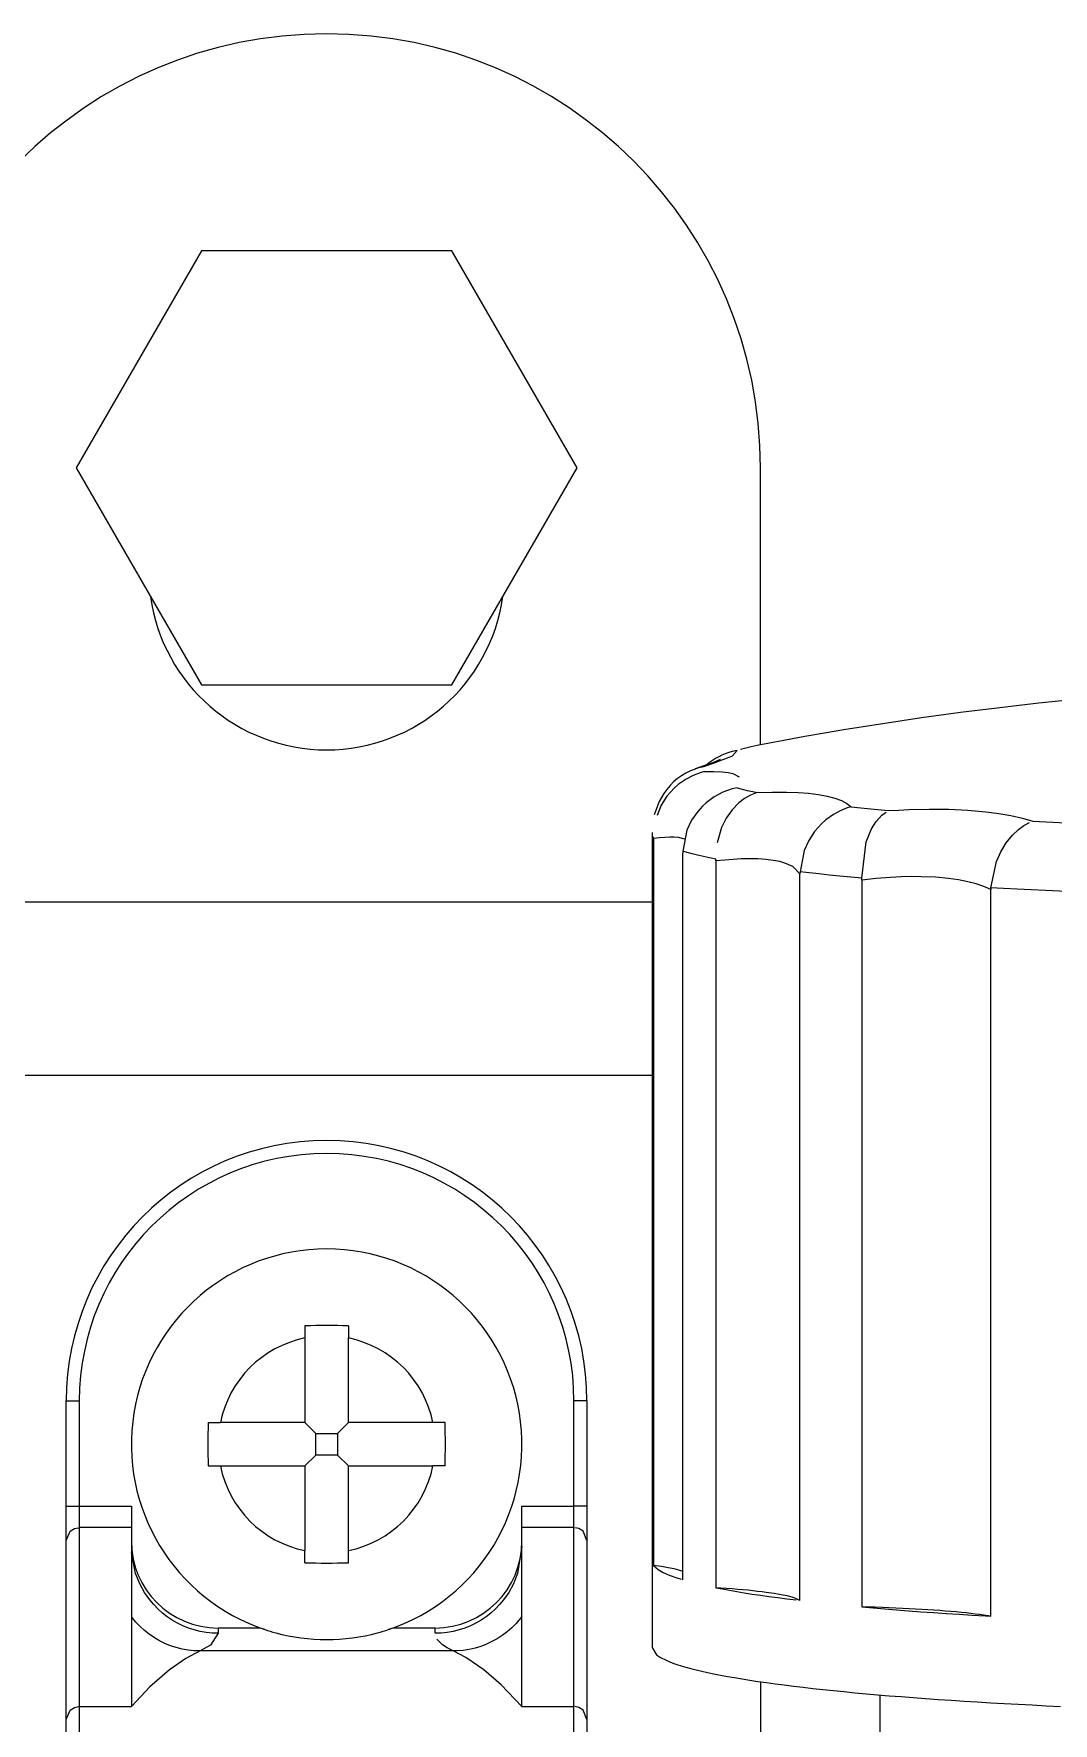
# Model space of a CAD drawing. Header units: millimetres. Extents: x 441156 to 441876, y 4514765 to 4515211.
# Drawn here: x 441489.9578 to 441490.0752, y 4514937.3919 to 4514937.5866 of the extents above; entities that cross this region are included whole.
import ezdxf

# ---------------------------------------------------------------- set-up
doc = ezdxf.new("R2010")
doc.units = ezdxf.units.MM
for name, color, linetype in [('Collettore SL', 7, 'Continuous'), ('Piantone', 5, 'Continuous'), ('Staffa', 8, 'Continuous')]:
    doc.layers.add(name, color=color, linetype=linetype)

msp = doc.modelspace()

# ---------------------------------------------------------------- linework, layer by layer
at = {"layer": 'Collettore SL', "color": 254, "linetype": 'Continuous'}
for p, q in [((441490.0415003175, 4514937.396707918), (441490.0415003175, 4514937.388525819)), ((441490.0552503174, 4514937.395189829), (441490.0552503174, 4514937.386397131))]:
    msp.add_line(p, q, dxfattribs=at)
at = {"layer": 'Piantone', "color": 254, "linetype": 'Continuous'}
for p, q in [((441490.0388053364, 4514937.504005873), (441490.038231937, 4514937.503871009)), ((441490.0290003174, 4514937.494537937), (441490.0290003174, 4514937.400635974)), ((441490.0291761183, 4514937.493838386), (441490.0291757136, 4514937.494055315)), ((441490.0291761183, 4514937.493838386), (441490.0291761183, 4514937.410114742)), ((441490.0325481055, 4514937.492388393), (441490.0325463046, 4514937.492172554)), ((441490.0325463046, 4514937.40844891), (441490.0325463046, 4514937.492172554)), ((441490.0363385191, 4514937.491264476), (441490.0363359578, 4514937.491481359)), ((441490.0363385191, 4514937.491264476), (441490.0363385191, 4514937.407540833)), ((441490.0460463731, 4514937.490015493), (441490.0460425839, 4514937.489799568)), ((441490.0460425839, 4514937.406075925), (441490.0460425839, 4514937.489799568)), ((441490.0531696159, 4514937.489059296), (441490.0531652067, 4514937.489276073)), ((441490.0531696159, 4514937.489059296), (441490.0531696159, 4514937.405335653)), ((441490.0680424263, 4514937.488188067), (441490.0680371057, 4514937.487972002)), ((441490.0680371057, 4514937.404248359), (441490.0680371057, 4514937.487972002))]:
    msp.add_line(p, q, dxfattribs=at)
for points in [[(441490.0411014564, 4514937.504555698, 0), (441490.0404330192, 4514937.504409488, 0), (441490.0398019014, 4514937.504262024, 0), (441490.0392084126, 4514937.504113377, 0), (441490.0388053364, 4514937.504005873, 0)], [(441490.0368583909, 4514937.502946458, 0), (441490.0368534536, 4514937.502944126, 0), (441490.036801967, 4514937.502920724, 0), (441490.036673769, 4514937.502865234, 0), (441490.0364391796, 4514937.502768542, 0), (441490.0360620999, 4514937.502620208, 0), (441490.0355074501, 4514937.502411245, 0), (441490.034750296, 4514937.502136815, 0), (441490.033970579, 4514937.501862786, 0)], [(441490.0388053364, 4514937.504005873, 0), (441490.0389818585, 4514937.504008203, 0), (441490.0391105011, 4514937.503996727, 0), (441490.0392222441, 4514937.503927991, 0), (441490.0391206302, 4514937.503799216, 0), (441490.0387925233, 4514937.503604557, 0), (441490.0382407282, 4514937.503348518, 0), (441490.0376484514, 4514937.503103808, 0), (441490.0369218691, 4514937.502823083, 0), (441490.0360468211, 4514937.502501289, 0), (441490.0350407855, 4514937.502145112, 0)], [(441490.0350407855, 4514937.501560001, 0), (441490.0349864461, 4514937.501547008, 0), (441490.0345598784, 4514937.501429756, 0), (441490.0341391778, 4514937.501286686, 0), (441490.0337244339, 4514937.501117402, 0), (441490.0333266311, 4514937.500926798, 0), (441490.0329158632, 4514937.500698455, 0), (441490.0325178758, 4514937.500443494, 0), (441490.0320258495, 4514937.500076087, 0), (441490.0315608286, 4514937.49966626, 0), (441490.031120789, 4514937.499209216, 0), (441490.0307160813, 4514937.49871227, 0), (441490.0303713141, 4514937.498210957, 0), (441490.030064376, 4514937.497679065, 0), (441490.0297948988, 4514937.497111366, 0), (441490.0295704045, 4514937.496518117, 0), (441490.0293999483, 4514937.495928089, 0), (441490.0292759764, 4514937.495321449, 0), (441490.0291998651, 4514937.494692828, 0), (441490.0291811664, 4514937.49437429, 0), (441490.0291757136, 4514937.494055315, 0)], [(441490.0350407855, 4514937.502145112, 0), (441490.0349864225, 4514937.501987794, 0), (441490.034972051, 4514937.50183041, 0), (441490.0349976781, 4514937.501673037, 0), (441490.0350407855, 4514937.501560001, 0)], [(441490.0350407855, 4514937.501560001, 0), (441490.0361261764, 4514937.501574098, 0), (441490.0370615575, 4514937.501533912, 0), (441490.0377500954, 4514937.501453531, 0), (441490.0383097679, 4514937.501331358, 0), (441490.0387441761, 4514937.501164426, 0), (441490.0390401743, 4514937.500955431, 0), (441490.0391965302, 4514937.500704023, 0), (441490.0392114402, 4514937.50041236, 0), (441490.0390810886, 4514937.500075116, 0), (441490.0388053364, 4514937.499699241, 0)], [(441490.0303579145, 4514937.499047074, 0), (441490.0302049665, 4514937.498804942, 0), (441490.0298210164, 4514937.498100179, 0), (441490.029502897, 4514937.497351626, 0), (441490.0292575132, 4514937.496565113, 0), (441490.0290796336, 4514937.495669451, 0), (441490.0290035889, 4514937.494768239, 0), (441490.0290003175, 4514937.494536911, 0)], [(441490.0411014564, 4514937.499149415, 0), (441490.0410558206, 4514937.499134885, 0), (441490.0406974587, 4514937.499005333, 0), (441490.0403460487, 4514937.498850636, 0), (441490.0399999062, 4514937.498669658, 0), (441490.0396687715, 4514937.498467852, 0), (441490.0393271802, 4514937.498227469, 0), (441490.03899846, 4514937.497961818, 0), (441490.0385915749, 4514937.497579283, 0), (441490.0382112506, 4514937.497157779, 0), (441490.0378509021, 4514937.496686712, 0), (441490.0375237651, 4514937.496180241, 0), (441490.0372452241, 4514937.495667624, 0), (441490.03700088, 4514937.495128985, 0), (441490.0367873147, 4514937.494551766, 0), (441490.0366132874, 4514937.49395449, 0), (441490.0364833242, 4514937.493357747, 0), (441490.0363931496, 4514937.492749914, 0), (441490.0363428257, 4514937.492116951, 0), (441490.0363359578, 4514937.491481359, 0)], [(441490.0388053364, 4514937.499699241, 0), (441490.0393716045, 4514937.499549789, 0), (441490.0399757127, 4514937.499401469, 0), (441490.0406173646, 4514937.49925435, 0), (441490.0411014564, 4514937.499149415, 0)], [(441490.0411014564, 4514937.499149415, 0), (441490.0428487802, 4514937.499207046, 0), (441490.0444854161, 4514937.499206386, 0), (441490.0458172309, 4514937.499157053, 0), (441490.0470420366, 4514937.499062304, 0), (441490.0481732203, 4514937.498919432, 0), (441490.0491824569, 4514937.498730496, 0), (441490.0500685867, 4514937.498495108, 0), (441490.0508231906, 4514937.498215271, 0), (441490.0514532577, 4514937.497885707, 0), (441490.0519410487, 4514937.49751309, 0)], [(441490.0348145783, 4514937.497573944, 0), (441490.0346859896, 4514937.497444577, 0), (441490.0342552424, 4514937.496962916, 0), (441490.0338838918, 4514937.496472524, 0), (441490.0335533223, 4514937.495954532, 0), (441490.033258861, 4514937.495396684, 0), (441490.0330125521, 4514937.494816717, 0), (441490.0328212791, 4514937.494234654, 0), (441490.0326793459, 4514937.493639215, 0), (441490.0325863667, 4514937.493016466, 0), (441490.0325481055, 4514937.492388393, 0)], [(441490.0519410487, 4514937.49751309, 0), (441490.0518892237, 4514937.497499495, 0), (441490.0514808301, 4514937.497377494, 0), (441490.0510777999, 4514937.49723059, 0), (441490.0506781666, 4514937.497057687, 0), (441490.0502932242, 4514937.496864004, 0), (441490.0498931939, 4514937.496632443, 0), (441490.0495051574, 4514937.496375746, 0), (441490.049020128, 4514937.496005008, 0), (441490.0485612986, 4514937.495595354, 0), (441490.0481206515, 4514937.495136409, 0), (441490.0477143733, 4514937.494641885, 0), (441490.0473622626, 4514937.494140374, 0), (441490.0470469003, 4514937.493612457, 0), (441490.0467638095, 4514937.493045732, 0), (441490.0465245563, 4514937.492458303, 0), (441490.0463360068, 4514937.491870404, 0), (441490.0461927616, 4514937.491270582, 0), (441490.0460942679, 4514937.490644891, 0), (441490.0460463731, 4514937.490015493, 0)], [(441490.0519410487, 4514937.49751309, 0), (441490.0530596476, 4514937.497389532, 0), (441490.0542093712, 4514937.497268164, 0), (441490.0553896552, 4514937.497149045, 0), (441490.0562563426, 4514937.497064868, 0)], [(441490.0531652067, 4514937.489276073, 0), (441490.0531540069, 4514937.489893351, 0), (441490.0531705787, 4514937.490509333, 0), (441490.0532166502, 4514937.491137637, 0), (441490.0532917251, 4514937.491755409, 0), (441490.0533919687, 4514937.492340924, 0), (441490.0535184097, 4514937.492908531, 0), (441490.053674911, 4514937.493469405, 0), (441490.0538571868, 4514937.494003843, 0), (441490.0540627714, 4514937.494505289, 0), (441490.0542913158, 4514937.49497411, 0), (441490.0545486111, 4514937.495418701, 0), (441490.0548269121, 4514937.495822986, 0), (441490.0550353833, 4514937.496083004, 0), (441490.0552527617, 4514937.496320749, 0), (441490.0554802969, 4514937.496537163, 0), (441490.0557113711, 4514937.496726381, 0), (441490.0559648864, 4514937.496901679, 0), (441490.0562249149, 4514937.497049155, 0), (441490.0562563426, 4514937.497064868, 0)], [(441490.0562563426, 4514937.497064868, 0), (441490.0574313665, 4514937.497135208, 0), (441490.0585901694, 4514937.497188515, 0), (441490.0609470423, 4514937.497243999, 0), (441490.0632001786, 4514937.497223486, 0), (441490.0653937953, 4514937.497122699, 0), (441490.0674442669, 4514937.496942072, 0), (441490.0689532903, 4514937.496743493, 0), (441490.0703565718, 4514937.496496818, 0), (441490.0716710623, 4514937.496197138, 0), (441490.0728635616, 4514937.495850343, 0)], [(441490.0291757136, 4514937.494055315, 0), (441490.0290772853, 4514937.49421814, 0), (441490.0290188207, 4514937.494381111, 0), (441490.0290003174, 4514937.494537937, 0)], [(441490.0680424263, 4514937.488188067, 0), (441490.0680918384, 4514937.488798711, 0), (441490.0681799359, 4514937.489411663, 0), (441490.0683087239, 4514937.490031613, 0), (441490.06847667, 4514937.490644899, 0), (441490.0686733044, 4514937.491221406, 0), (441490.0689038993, 4514937.491783354, 0), (441490.0691710306, 4514937.492334224, 0), (441490.0694701042, 4514937.492862033, 0), (441490.0697925425, 4514937.493353297, 0), (441490.0701419172, 4514937.493814918, 0), (441490.0705214309, 4514937.494249082, 0), (441490.0709241063, 4514937.494645759, 0), (441490.0712181065, 4514937.494899087, 0), (441490.0715208412, 4514937.495131026, 0), (441490.0718324019, 4514937.495341294, 0), (441490.0721442527, 4514937.495524605, 0), (441490.0724809109, 4514937.495693499, 0), (441490.0728226513, 4514937.495835323, 0), (441490.0728635616, 4514937.495850343, 0)], [(441490.0728635616, 4514937.495850343, 0), (441490.0743995717, 4514937.495767581, 0), (441490.075956237, 4514937.495687804, 0), (441490.0775327936, 4514937.495611052, 0), (441490.0786775413, 4514937.495557787, 0)], [(441490.0327256093, 4514937.493791888, 0), (441490.0324962703, 4514937.493870395, 0), (441490.0320686761, 4514937.493952567, 0), (441490.0315403643, 4514937.493993024, 0), (441490.0310439515, 4514937.493995177, 0), (441490.0304859952, 4514937.493970366, 0), (441490.0298604003, 4514937.493917938, 0), (441490.0291761183, 4514937.493838386, 0)], [(441490.0363359578, 4514937.491481359, 0), (441490.0356044997, 4514937.491631432, 0), (441490.0349100215, 4514937.491782831, 0), (441490.0342528407, 4514937.491935492, 0), (441490.0336332577, 4514937.49208934, 0), (441490.0330515556, 4514937.49224431, 0), (441490.0325481055, 4514937.492388393, 0)], [(441490.0460425839, 4514937.489799568, 0), (441490.046040204, 4514937.489803953, 0), (441490.0457076569, 4514937.490237985, 0), (441490.0452150924, 4514937.490613194, 0), (441490.044784622, 4514937.490835054, 0), (441490.0442803116, 4514937.491026926, 0), (441490.0437045567, 4514937.491187715, 0), (441490.0429574723, 4514937.491333164, 0), (441490.0421215834, 4514937.491436383, 0), (441490.0411821007, 4514937.491497546, 0), (441490.0401591941, 4514937.491514164, 0), (441490.0392789724, 4514937.49149516, 0), (441490.0383510149, 4514937.491447514, 0), (441490.0373659937, 4514937.491370335, 0), (441490.0363385191, 4514937.491264476, 0)], [(441490.0531652067, 4514937.489276073, 0), (441490.0518889435, 4514937.48939529, 0), (441490.0506422162, 4514937.489516858, 0), (441490.0494255945, 4514937.489640721, 0), (441490.0482396346, 4514937.489766823, 0), (441490.0470848787, 4514937.489895106, 0), (441490.0460463731, 4514937.490015493, 0)], [(441490.0680371057, 4514937.487972002, 0), (441490.0672293162, 4514937.488318984, 0), (441490.066351003, 4514937.488614881, 0), (441490.0653842037, 4514937.488868563, 0), (441490.0643112808, 4514937.489082175, 0), (441490.0631555169, 4514937.489249198, 0), (441490.0616539939, 4514937.489387472, 0), (441490.0600503239, 4514937.489455147, 0), (441490.058895157, 4514937.489460298, 0), (441490.0577004139, 4514937.489431934, 0), (441490.0564723759, 4514937.489370311, 0), (441490.0548412846, 4514937.489241757, 0), (441490.0531696159, 4514937.489059296, 0)], [(441490.0776336048, 4514937.487705444, 0), (441490.0759664727, 4514937.487779427, 0), (441490.0743178697, 4514937.487856501, 0), (441490.0726885497, 4514937.487936628, 0), (441490.0710792573, 4514937.488019773, 0), (441490.0694907282, 4514937.488105897, 0), (441490.0680424263, 4514937.488188067, 0)], [(441490.0291761183, 4514937.410114742, 0), (441490.0293146014, 4514937.409952139, 0), (441490.0294929398, 4514937.40978983, 0), (441490.0297110519, 4514937.40962789, 0), (441490.0299688379, 4514937.409466395, 0), (441490.0302661801, 4514937.409305416, 0), (441490.0306029423, 4514937.409145028, 0), (441490.0309789709, 4514937.408985306, 0), (441490.0313940938, 4514937.408826319, 0), (441490.0318481213, 4514937.408668143, 0), (441490.0323408458, 4514937.408510848, 0), (441490.0325463046, 4514937.40844891, 0)], [(441490.0325463046, 4514937.409417355, 0), (441490.0323375606, 4514937.4094912, 0), (441490.032099374, 4514937.409564366, 0), (441490.0318320349, 4514937.409636763, 0), (441490.0315358691, 4514937.409708302, 0), (441490.0312112374, 4514937.409778898, 0), (441490.0308585351, 4514937.409848462, 0), (441490.0304781923, 4514937.409916911, 0), (441490.0300706721, 4514937.409984162, 0), (441490.0296364711, 4514937.410050132, 0), (441490.0291761183, 4514937.410114742, 0)], [(441490.0363385191, 4514937.407540833, 0), (441490.0371067473, 4514937.407392163, 0), (441490.0379112686, 4514937.407244959, 0), (441490.0387517153, 4514937.407099288, 0), (441490.0396277031, 4514937.406955216, 0), (441490.0405388318, 4514937.406812808, 0), (441490.0414846847, 4514937.406672132, 0), (441490.0424648295, 4514937.406533251, 0), (441490.0434788181, 4514937.406396226, 0), (441490.0445261871, 4514937.406261124, 0), (441490.0456064575, 4514937.406128002, 0), (441490.0460425839, 4514937.406075925, 0)], [(441490.0460425839, 4514937.406075925, 0), (441490.0459187293, 4514937.406151209, 0), (441490.0457648044, 4514937.40622607, 0), (441490.0455809968, 4514937.406300417, 0), (441490.0453675305, 4514937.406374161, 0), (441490.0451246655, 4514937.406447209, 0), (441490.0448526976, 4514937.406519475, 0), (441490.0445519583, 4514937.40659087, 0), (441490.044222814, 4514937.406661306, 0), (441490.0438656656, 4514937.406730698, 0), (441490.0434809484, 4514937.406798962, 0), (441490.0430691309, 4514937.406866013, 0), (441490.0426307149, 4514937.406931772, 0), (441490.0421662348, 4514937.406996156, 0), (441490.0416762561, 4514937.407059089, 0), (441490.041161376, 4514937.407120493, 0), (441490.0406222218, 4514937.407180293, 0), (441490.0400594503, 4514937.407238417, 0), (441490.0394737471, 4514937.407294795, 0), (441490.038865826, 4514937.407349356, 0), (441490.0382364275, 4514937.407402034, 0), (441490.0375863184, 4514937.407452767, 0), (441490.0369162909, 4514937.40750149, 0), (441490.0363385191, 4514937.407540833, 0)], [(441490.0531696159, 4514937.405335653, 0), (441490.0544749293, 4514937.40521885, 0), (441490.0558085964, 4514937.405104505, 0), (441490.0571700075, 4514937.404992672, 0), (441490.0585585402, 4514937.404883401, 0), (441490.0599735599, 4514937.404776742, 0), (441490.0614144196, 4514937.404672744, 0), (441490.0628804606, 4514937.404571455, 0), (441490.064371013, 4514937.40447292, 0), (441490.0658853952, 4514937.404377186, 0), (441490.067422915, 4514937.404284296, 0), (441490.0680371057, 4514937.404248359, 0)], [(441490.0680371057, 4514937.404248359, 0), (441490.0676252882, 4514937.40431541, 0), (441490.0671868723, 4514937.404381169, 0), (441490.066722392, 4514937.404445553, 0), (441490.0662324134, 4514937.404508485, 0), (441490.0657175333, 4514937.40456989, 0), (441490.0651783791, 4514937.404629691, 0), (441490.0646156076, 4514937.404687814, 0), (441490.0640299045, 4514937.404744191, 0), (441490.0634219833, 4514937.404798753, 0), (441490.0627925848, 4514937.404851431, 0), (441490.0621424757, 4514937.404902163, 0), (441490.0614724482, 4514937.404950887, 0), (441490.0607833185, 4514937.404997543, 0), (441490.0600759262, 4514937.405042075, 0), (441490.0593511332, 4514937.405084427, 0), (441490.0586098225, 4514937.40512455, 0), (441490.0578528973, 4514937.405162393, 0), (441490.0570812799, 4514937.405197911, 0), (441490.0562959102, 4514937.40523106, 0), (441490.0554977452, 4514937.4052618, 0), (441490.0546877573, 4514937.405290093, 0), (441490.0538669333, 4514937.405315906, 0), (441490.0531696159, 4514937.405335653, 0)], [(441490.0290003174, 4514937.400635974, 0), (441490.0290203168, 4514937.400472932, 0), (441490.029080306, 4514937.400309964, 0), (441490.0291802574, 4514937.400147146, 0), (441490.0293201255, 4514937.399984552, 0), (441490.0294998462, 4514937.399822255, 0), (441490.0297193374, 4514937.399660329, 0), (441490.0299784987, 4514937.39949885, 0), (441490.0302772117, 4514937.399337891, 0), (441490.0306153399, 4514937.399177525, 0), (441490.0309927287, 4514937.399017826, 0), (441490.0314092056, 4514937.398858867, 0), (441490.0318645801, 4514937.39870072, 0), (441490.0323586441, 4514937.398543458, 0), (441490.0328911718, 4514937.398387151, 0), (441490.0334619198, 4514937.398231873, 0), (441490.034070627, 4514937.398077695, 0), (441490.0347170153, 4514937.397924685, 0), (441490.0354007892, 4514937.397772915, 0), (441490.0361216361, 4514937.397622454, 0), (441490.0368792265, 4514937.397473371, 0), (441490.0376732141, 4514937.397325733, 0), (441490.0385032358, 4514937.397179607, 0), (441490.0393689124, 4514937.397035063, 0), (441490.0402698481, 4514937.396892165, 0), (441490.0412056309, 4514937.396750977, 0), (441490.0421758332, 4514937.396611566, 0), (441490.0431800114, 4514937.396473994, 0), (441490.0442177065, 4514937.396338325, 0), (441490.0452884441, 4514937.396204621, 0), (441490.0463917349, 4514937.396072942, 0), (441490.0475270743, 4514937.395943349, 0), (441490.0486939434, 4514937.395815901, 0), (441490.0498918089, 4514937.395690657, 0), (441490.0511201231, 4514937.395567674, 0), (441490.0523783245, 4514937.395447007, 0), (441490.053665838, 4514937.395328713, 0), (441490.054982075, 4514937.395212844, 0), (441490.0563264338, 4514937.395099455, 0), (441490.0576982999, 4514937.394988596, 0), (441490.0590970461, 4514937.394880318, 0), (441490.0605220331, 4514937.394774673, 0), (441490.0619726095, 4514937.394671706, 0), (441490.0634481121, 4514937.394571465, 0), (441490.0649478664, 4514937.394473998, 0), (441490.0664711868, 4514937.394379347, 0), (441490.0680173771, 4514937.394287555, 0), (441490.0695857304, 4514937.394198666, 0), (441490.0711755297, 4514937.39411272, 0), (441490.0727860483, 4514937.394029756, 0), (441490.0744165501, 4514937.393949812, 0), (441490.0760662895, 4514937.393872924, 0)]]:
    msp.add_polyline3d(points, dxfattribs=at)
for centre, radius, start, end in [((441490.1165003174, 4514937.111739511), 0.4000000000000004, 79.61262460850719, 100.387689918292), ((441490.0822783784, 4514937.298893897), 0.2097426179418504, 100.4091997513406, 101.3218690741007), ((441490.0403116559, 4514937.496291575), 0.007859033934463078, 105.3437386892324, 129.6915356371369), ((441490.0363002946, 4514937.495138349), 0.007115624986828717, 109.1998705459689, 146.7333169336055), ((441490.0363554904, 4514937.495001855), 0.007263184880056395, 100.4284899079484, 109.2569666309968), ((441490.0404239835, 4514937.491834646), 0.00802705018629557, 101.629901717848, 134.3442481318444)]:
    msp.add_arc(centre, radius, start, end, dxfattribs=at)
at = {"layer": 'Staffa', "color": 254, "linetype": 'Continuous'}
for p, q in [((441489.9770665607, 4514937.561562224), (441489.962632804, 4514937.536562225)), ((441490.0059340742, 4514937.561562224), (441489.9770665607, 4514937.561562224)), ((441490.0203678309, 4514937.536562225), (441490.0059340742, 4514937.561562224)), ((441489.962632804, 4514937.536562225), (441489.9770665607, 4514937.511562224)), ((441490.0059340742, 4514937.511562224), (441490.0203678309, 4514937.536562225)), ((441490.0415003175, 4514937.504633715), (441490.0415003175, 4514937.536562225)), ((441489.9770665607, 4514937.511562224), (441490.0059340742, 4514937.511562224)), ((441489.9540003174, 4514937.486562225), (441490.0290003174, 4514937.486562225)), ((441490.0290003174, 4514937.466562225), (441489.9540003174, 4514937.466562225)), ((441489.9890003175, 4514937.437716387), (441489.9890003175, 4514937.436309674)), ((441489.9890003175, 4514937.436309674), (441489.9890003175, 4514937.426562225)), ((441489.9940003174, 4514937.437716387), (441489.9940003174, 4514937.436309674)), ((441489.9940003174, 4514937.426562225), (441489.9940003174, 4514937.436309674)), ((441489.9615003174, 4514937.429062222), (441489.9630003175, 4514937.429062222)), ((441489.9615003174, 4514937.416933823), (441489.9615003174, 4514937.429062222)), ((441489.9630003175, 4514937.429062222), (441489.9630003175, 4514937.416933823)), ((441490.0200003174, 4514937.416933823), (441490.0200003174, 4514937.429062222)), ((441490.0215003174, 4514937.429062222), (441490.0200003174, 4514937.429062222)), ((441490.0215003174, 4514937.429062222), (441490.0215003174, 4514937.416933823)), ((441489.9778461547, 4514937.426562225), (441489.9792528687, 4514937.426562225)), ((441489.9890003175, 4514937.426562225), (441489.9792528687, 4514937.426562225)), ((441489.9902503174, 4514937.425312225), (441489.9890003175, 4514937.426562225)), ((441489.9927503174, 4514937.425312225), (441489.9940003174, 4514937.426562225)), ((441490.0037477661, 4514937.426562225), (441489.9940003174, 4514937.426562225)), ((441490.0051544802, 4514937.426562225), (441490.0037477661, 4514937.426562225)), ((441489.9902503174, 4514937.425312225), (441489.9927503174, 4514937.425312225)), ((441489.9902503174, 4514937.422812224), (441489.9902503174, 4514937.425312225)), ((441489.9927503174, 4514937.425312225), (441489.9927503174, 4514937.422812224)), ((441489.9902503174, 4514937.422812224), (441489.9890003175, 4514937.421562225)), ((441489.9927503174, 4514937.422812224), (441489.9902503174, 4514937.422812224)), ((441489.9927503174, 4514937.422812224), (441489.9940003174, 4514937.421562225)), ((441489.9778461547, 4514937.421562225), (441489.9792528687, 4514937.421562225)), ((441489.9792528687, 4514937.421562225), (441489.9890003175, 4514937.421562225)), ((441489.9890003175, 4514937.421562225), (441489.9890003175, 4514937.411814776)), ((441489.9940003174, 4514937.421562225), (441490.0037477661, 4514937.421562225)), ((441489.9940003174, 4514937.411814776), (441489.9940003174, 4514937.421562225)), ((441490.0051544802, 4514937.421562225), (441490.0037477661, 4514937.421562225)), ((441489.9615003174, 4514937.416933823), (441489.9630003175, 4514937.416933823)), ((441489.9615003174, 4514937.412972751), (441489.9615003174, 4514937.416933823)), ((441489.9630003175, 4514937.416933823), (441489.9630003175, 4514937.414458154)), ((441489.9630003175, 4514937.416933823), (441489.9690003174, 4514937.416933823)), ((441489.9690003174, 4514937.416933823), (441489.9690003174, 4514937.414458154)), ((441490.0140003174, 4514937.416933823), (441490.0200003174, 4514937.416933823)), ((441490.0140003174, 4514937.414458154), (441490.0140003174, 4514937.416933823)), ((441490.0200003174, 4514937.414458154), (441490.0200003174, 4514937.416933823)), ((441490.0215003174, 4514937.416933823), (441490.0200003174, 4514937.416933823)), ((441490.0215003174, 4514937.416933823), (441490.0215003174, 4514937.412972751)), ((441489.9615003174, 4514937.392355113), (441489.9615003174, 4514937.412972751)), ((441489.9630003175, 4514937.414458154), (441489.9630003175, 4514937.393840515)), ((441489.9690003174, 4514937.414458154), (441489.9630003175, 4514937.414458154)), ((441489.9690003174, 4514937.414458154), (441489.9690003174, 4514937.41227875)), ((441490.0140003174, 4514937.41227875), (441490.0140003174, 4514937.414458154)), ((441490.0200003174, 4514937.414458154), (441490.0140003174, 4514937.414458154)), ((441490.0200003174, 4514937.393840515), (441490.0200003174, 4514937.414458154)), ((441490.0215003174, 4514937.412972751), (441490.0215003174, 4514937.392355113)), ((441489.9690003174, 4514937.41227875), (441489.9690003174, 4514937.404205645)), ((441489.9890003175, 4514937.410408062), (441489.9890003175, 4514937.411814776)), ((441489.9940003174, 4514937.410408062), (441489.9940003174, 4514937.411814776)), ((441490.0140003174, 4514937.404205645), (441490.0140003174, 4514937.41227875)), ((441489.9690003174, 4514937.404205645), (441489.9690003174, 4514937.393840515)), ((441490.0140003174, 4514937.393840515), (441490.0140003174, 4514937.404205645)), ((441489.9790003175, 4514937.402889332), (441489.9790003175, 4514937.402284842)), ((441489.9838872619, 4514937.402889332), (441489.9790003175, 4514937.402889332)), ((441489.9843915629, 4514937.402714728), (441489.9838872619, 4514937.402889332)), ((441489.9991133729, 4514937.402889332), (441489.9986090719, 4514937.402714728)), ((441490.0040003174, 4514937.402889332), (441489.9991133729, 4514937.402889332)), ((441490.0040003174, 4514937.402284842), (441490.0040003174, 4514937.402889332)), ((441490.0060738797, 4514937.400249253), (441489.9769267552, 4514937.400249253)), ((441489.9630003175, 4514937.393840515), (441489.9630003175, 4514937.380281758)), ((441489.9630003175, 4514937.393840515), (441489.9690003174, 4514937.393840515)), ((441490.0140003174, 4514937.393840515), (441490.0200003174, 4514937.393840515)), ((441490.0200003174, 4514937.380281758), (441490.0200003174, 4514937.393840515)), ((441489.9615003174, 4514937.378825306), (441489.9615003174, 4514937.392355113)), ((441490.0215003174, 4514937.392355113), (441490.0215003174, 4514937.378825306))]:
    msp.add_line(p, q, dxfattribs=at)
for points in [[(441489.9615003174, 4514937.412972751, 0), (441489.9615012312, 4514937.413024591, 0), (441489.9615039714, 4514937.413076368, 0), (441489.9615085346, 4514937.413128018, 0), (441489.9615149153, 4514937.41317948, 0), (441489.9615231058, 4514937.413230689, 0), (441489.961533096, 4514937.413281584, 0), (441489.9615448738, 4514937.413332103, 0), (441489.9615584249, 4514937.413382184, 0), (441489.9615737327, 4514937.413431766, 0), (441489.9615907785, 4514937.413480788, 0), (441489.9616095417, 4514937.413529193, 0), (441489.9616299993, 4514937.413576919, 0), (441489.9616521263, 4514937.413623909, 0), (441489.961675896, 4514937.413670106, 0), (441489.9617012793, 4514937.413715453, 0), (441489.9617282453, 4514937.413759895, 0), (441489.9617567611, 4514937.413803378, 0), (441489.9617867919, 4514937.413845849, 0), (441489.9618183013, 4514937.413887257, 0), (441489.9618512508, 4514937.413927549, 0), (441489.9618856002, 4514937.413966679, 0), (441489.9619213077, 4514937.414004599, 0), (441489.9619583299, 4514937.41404126, 0), (441489.9619966215, 4514937.414076621, 0), (441489.962036136, 4514937.414110635, 0), (441489.9620768252, 4514937.414143264, 0), (441489.9621186396, 4514937.414174467, 0), (441489.9621615281, 4514937.414204205, 0), (441489.9622054385, 4514937.414232444, 0), (441489.9622503174, 4514937.414259148, 0), (441489.9622961101, 4514937.414284283, 0), (441489.9623427607, 4514937.414307822, 0), (441489.9623902125, 4514937.414329734, 0), (441489.9624384075, 4514937.414349993, 0), (441489.9624872872, 4514937.414368573, 0), (441489.9625367919, 4514937.414385453, 0), (441489.9625868614, 4514937.414400612, 0), (441489.9626374346, 4514937.41441403, 0), (441489.9626884499, 4514937.414425694, 0), (441489.9627398452, 4514937.414435587, 0), (441489.9627915578, 4514937.414443698, 0), (441489.9628435248, 4514937.414450017, 0), (441489.9628956827, 4514937.414454536, 0), (441489.9629479682, 4514937.414457249, 0), (441489.9630003175, 4514937.414458154, 0)], [(441490.0215003174, 4514937.412972751, 0), (441490.0214994037, 4514937.413024591, 0), (441490.0214966635, 4514937.413076368, 0), (441490.0214921003, 4514937.413128018, 0), (441490.0214857195, 4514937.41317948, 0), (441490.0214775291, 4514937.413230689, 0), (441490.0214675388, 4514937.413281584, 0), (441490.021455761, 4514937.413332103, 0), (441490.02144221, 4514937.413382184, 0), (441490.0214269022, 4514937.413431766, 0), (441490.0214098564, 4514937.413480788, 0), (441490.0213910932, 4514937.413529193, 0), (441490.0213706356, 4514937.413576919, 0), (441490.0213485085, 4514937.413623909, 0), (441490.0213247388, 4514937.413670106, 0), (441490.0212993555, 4514937.413715453, 0), (441490.0212723896, 4514937.413759895, 0), (441490.0212438738, 4514937.413803378, 0), (441490.0212138429, 4514937.413845849, 0), (441490.0211823336, 4514937.413887257, 0), (441490.0211493841, 4514937.413927549, 0), (441490.0211150347, 4514937.413966679, 0), (441490.0210793272, 4514937.414004599, 0), (441490.021042305, 4514937.41404126, 0), (441490.0210040134, 4514937.414076621, 0), (441490.0209644989, 4514937.414110635, 0), (441490.0209238097, 4514937.414143264, 0), (441490.0208819953, 4514937.414174467, 0), (441490.0208391068, 4514937.414204205, 0), (441490.0207951964, 4514937.414232444, 0), (441490.0207503174, 4514937.414259148, 0), (441490.0207045248, 4514937.414284283, 0), (441490.0206578742, 4514937.414307822, 0), (441490.0206104224, 4514937.414329734, 0), (441490.0205622273, 4514937.414349993, 0), (441490.0205133476, 4514937.414368573, 0), (441490.020463843, 4514937.414385453, 0), (441490.0204137735, 4514937.414400612, 0), (441490.0203632003, 4514937.41441403, 0), (441490.020312185, 4514937.414425694, 0), (441490.0202607897, 4514937.414435587, 0), (441490.0202090771, 4514937.414443698, 0), (441490.0201571101, 4514937.414450017, 0), (441490.0201049522, 4514937.414454536, 0), (441490.0200526667, 4514937.414457249, 0), (441490.0200003174, 4514937.414458154, 0)], [(441489.9790003175, 4514937.402284842, 0), (441489.9786513225, 4514937.40229093, 0), (441489.9783027527, 4514937.402309187, 0), (441489.9779550328, 4514937.40233959, 0), (441489.9776085864, 4514937.402382102, 0), (441489.9772638357, 4514937.402436672, 0), (441489.9769212005, 4514937.402503232, 0), (441489.9765810985, 4514937.402581704, 0), (441489.9762439439, 4514937.402671989, 0), (441489.9759101475, 4514937.402773978, 0), (441489.975580116, 4514937.402887548, 0), (441489.9752542515, 4514937.40301256, 0), (441489.974932951, 4514937.403148861, 0), (441489.974616606, 4514937.403296285, 0), (441489.9743056018, 4514937.403454653, 0), (441489.9740003175, 4514937.403623772, 0), (441489.9737011248, 4514937.403803435, 0), (441489.9734083884, 4514937.403993425, 0), (441489.973122465, 4514937.404193508, 0), (441489.9728437027, 4514937.404403443, 0), (441489.9725724414, 4514937.404622972, 0), (441489.9723090114, 4514937.404851829, 0), (441489.9720537338, 4514937.405089734, 0), (441489.9718069194, 4514937.405336398, 0), (441489.9715688692, 4514937.40559152, 0), (441489.971339873, 4514937.40585479, 0), (441489.9711202099, 4514937.406125885, 0), (441489.9709101475, 4514937.406404478, 0), (441489.9707099418, 4514937.406690228, 0), (441489.9705198365, 4514937.406982785, 0), (441489.9703400634, 4514937.407281796, 0), (441489.9701708416, 4514937.407586894, 0), (441489.970012377, 4514937.407897709, 0), (441489.9698648629, 4514937.408213861, 0), (441489.9697284789, 4514937.408534966, 0), (441489.9696033912, 4514937.408860632, 0), (441489.9694897523, 4514937.409190463, 0), (441489.9693877005, 4514937.409524055, 0), (441489.9692973602, 4514937.409861005, 0), (441489.9692188415, 4514937.410200899, 0), (441489.9691522399, 4514937.410543326, 0), (441489.9690976368, 4514937.410887867, 0), (441489.9690550985, 4514937.411234102, 0), (441489.9690246769, 4514937.41158161, 0), (441489.9690064092, 4514937.411929968, 0), (441489.9690003174, 4514937.41227875, 0)], [(441490.0140003174, 4514937.41227875, 0), (441490.0139942257, 4514937.411929968, 0), (441490.0139759579, 4514937.41158161, 0), (441490.0139455364, 4514937.411234102, 0), (441490.0139029981, 4514937.410887867, 0), (441490.013848395, 4514937.410543326, 0), (441490.0137817935, 4514937.410200899, 0), (441490.0137032747, 4514937.409861005, 0), (441490.0136129344, 4514937.409524056, 0), (441490.0135108826, 4514937.409190463, 0), (441490.0133972436, 4514937.408860632, 0), (441490.013272156, 4514937.408534966, 0), (441490.013135772, 4514937.408213861, 0), (441490.0129882579, 4514937.407897709, 0), (441490.0128297934, 4514937.407586894, 0), (441490.0126605715, 4514937.407281796, 0), (441490.0124807984, 4514937.406982786, 0), (441490.0122906932, 4514937.406690228, 0), (441490.0120904874, 4514937.406404478, 0), (441490.011880425, 4514937.406125885, 0), (441490.0116607619, 4514937.40585479, 0), (441490.0114317657, 4514937.40559152, 0), (441490.0111937154, 4514937.405336398, 0), (441490.0109469012, 4514937.405089734, 0), (441490.0106916235, 4514937.404851829, 0), (441490.0104281935, 4514937.404622972, 0), (441490.0101569322, 4514937.404403443, 0), (441490.00987817, 4514937.404193508, 0), (441490.0095922465, 4514937.403993425, 0), (441490.0092995101, 4514937.403803435, 0), (441490.0090003175, 4514937.403623772, 0), (441490.0086950331, 4514937.403454653, 0), (441490.0083840289, 4514937.403296285, 0), (441490.0080676839, 4514937.403148861, 0), (441490.0077463834, 4514937.40301256, 0), (441490.0074205189, 4514937.402887548, 0), (441490.0070904874, 4514937.402773978, 0), (441490.006756691, 4514937.402671989, 0), (441490.0064195364, 4514937.402581704, 0), (441490.0060794344, 4514937.402503232, 0), (441490.0057367993, 4514937.402436672, 0), (441490.0053920485, 4514937.402382102, 0), (441490.0050456021, 4514937.40233959, 0), (441490.0046978822, 4514937.402309187, 0), (441490.0043493125, 4514937.40229093, 0), (441490.0040003175, 4514937.402284842, 0)], [(441489.9769267552, 4514937.400249253, 0), (441489.9765788827, 4514937.400256317, 0), (441489.9762314341, 4514937.400275548, 0), (441489.9758848327, 4514937.400306924, 0), (441489.9755395008, 4514937.400350405, 0), (441489.9751958589, 4514937.40040594, 0), (441489.9748543259, 4514937.400473459, 0), (441489.9745153178, 4514937.400552881, 0), (441489.9741792477, 4514937.400644109, 0), (441489.973846525, 4514937.400747032, 0), (441489.9735175551, 4514937.400861525, 0), (441489.9731927387, 4514937.400987448, 0), (441489.9728724717, 4514937.401124648, 0), (441489.9725571442, 4514937.401272956, 0), (441489.9722471405, 4514937.401432195, 0), (441489.971942838, 4514937.401602167, 0), (441489.9716446078, 4514937.401782667, 0), (441489.971352813, 4514937.401973476, 0), (441489.9710678092, 4514937.402174359, 0), (441489.9707899436, 4514937.402385074, 0), (441489.9705195549, 4514937.402605361, 0), (441489.9702569722, 4514937.402834955, 0), (441489.9700025157, 4514937.403073574, 0), (441489.9697564953, 4514937.403320928, 0), (441489.9695192107, 4514937.403576716, 0), (441489.9692909512, 4514937.403840627, 0), (441489.9690719947, 4514937.404112336, 0), (441489.9690003174, 4514937.404205645, 0)], [(441490.0140003174, 4514937.404205645, 0), (441490.0137845582, 4514937.403931378, 0), (441490.0135594046, 4514937.403664802, 0), (441490.013325131, 4514937.40340624, 0), (441490.013082023, 4514937.403156009, 0), (441490.0128303766, 4514937.402914411, 0), (441490.0125704984, 4514937.402681743, 0), (441490.0123027051, 4514937.402458287, 0), (441490.012027323, 4514937.402244315, 0), (441490.0117446875, 4514937.402040089, 0), (441490.0114551429, 4514937.401845858, 0), (441490.0111590422, 4514937.401661857, 0), (441490.0108567459, 4514937.401488312, 0), (441490.0105486225, 4514937.401325432, 0), (441490.0102350473, 4514937.401173417, 0), (441490.0099164023, 4514937.401032452, 0), (441490.0095930758, 4514937.40090271, 0), (441490.0092654618, 4514937.400784347, 0), (441490.0089339592, 4514937.400677509, 0), (441490.0085989722, 4514937.400582325, 0), (441490.0082609087, 4514937.400498911, 0), (441490.0079201806, 4514937.400427368, 0), (441490.007577203, 4514937.400367785, 0), (441490.007232394, 4514937.400320233, 0), (441490.0068861734, 4514937.400284771, 0), (441490.0065389632, 4514937.400261442, 0), (441490.0061911863, 4514937.400250274, 0), (441490.0060738797, 4514937.400249253, 0)], [(441489.9790003175, 4514937.402284842, 0), (441489.9789455364, 4514937.401935847, 0), (441489.9787793522, 4514937.401586852, 0), (441489.9781237139, 4514937.400917841, 0), (441489.9769267552, 4514937.400249253, 0)], [(441490.0060738797, 4514937.400249253, 0), (441490.0053715215, 4514937.400597403, 0), (441490.0048394971, 4514937.400946031, 0), (441490.0042035829, 4514937.401615092, 0), (441490.0040003174, 4514937.402284842, 0)], [(441489.9769267552, 4514937.400249253, 0), (441489.9752907405, 4514937.399389646, 0), (441489.9733943696, 4514937.398069636, 0), (441489.971143794, 4514937.396110652, 0), (441489.9690450343, 4514937.393892212, 0), (441489.9690003174, 4514937.393840515, 0)], [(441490.0140003174, 4514937.393840515, 0), (441490.0139556006, 4514937.393892212, 0), (441490.0116198001, 4514937.396336863, 0), (441490.0096062652, 4514937.398069636, 0), (441490.0075515269, 4514937.399485246, 0), (441490.0060738797, 4514937.400249253, 0)], [(441489.9615003174, 4514937.392355113, 0), (441489.9615012312, 4514937.392406953, 0), (441489.9615039714, 4514937.392458729, 0), (441489.9615085346, 4514937.39251038, 0), (441489.9615149153, 4514937.392561841, 0), (441489.9615231058, 4514937.392613051, 0), (441489.961533096, 4514937.392663945, 0), (441489.9615448738, 4514937.392714464, 0), (441489.9615584249, 4514937.392764545, 0), (441489.9615737327, 4514937.392814128, 0), (441489.9615907785, 4514937.392863151, 0), (441489.9616095417, 4514937.392911554, 0), (441489.9616299993, 4514937.39295928, 0), (441489.9616521263, 4514937.39300627, 0), (441489.961675896, 4514937.393052467, 0), (441489.9617012793, 4514937.393097814, 0), (441489.9617282453, 4514937.393142256, 0), (441489.9617567611, 4514937.393185739, 0), (441489.9617867919, 4514937.393228211, 0), (441489.9618183013, 4514937.393269618, 0), (441489.9618512508, 4514937.393309911, 0), (441489.9618856002, 4514937.393349041, 0), (441489.9619213077, 4514937.39338696, 0), (441489.9619583299, 4514937.393423622, 0), (441489.9619966215, 4514937.393458982, 0), (441489.962036136, 4514937.393492997, 0), (441489.9620768252, 4514937.393525626, 0), (441489.9621186396, 4514937.393556829, 0), (441489.9621615281, 4514937.393586567, 0), (441489.9622054385, 4514937.393614805, 0), (441489.9622503174, 4514937.393641509, 0), (441489.9622961101, 4514937.393666645, 0), (441489.9623427607, 4514937.393690184, 0), (441489.9623902125, 4514937.393712095, 0), (441489.9624384075, 4514937.393732354, 0), (441489.9624872872, 4514937.393750934, 0), (441489.9625367919, 4514937.393767814, 0), (441489.9625868614, 4514937.393782973, 0), (441489.9626374346, 4514937.393796392, 0), (441489.9626884499, 4514937.393808056, 0), (441489.9627398452, 4514937.393817948, 0), (441489.9627915578, 4514937.393826059, 0), (441489.9628435248, 4514937.393832378, 0), (441489.9628956827, 4514937.393836897, 0), (441489.9629479682, 4514937.39383961, 0), (441489.9630003175, 4514937.393840515, 0)], [(441490.0215003174, 4514937.392355113, 0), (441490.0214994037, 4514937.392406953, 0), (441490.0214966635, 4514937.392458729, 0), (441490.0214921003, 4514937.39251038, 0), (441490.0214857195, 4514937.392561841, 0), (441490.0214775291, 4514937.392613051, 0), (441490.0214675388, 4514937.392663945, 0), (441490.021455761, 4514937.392714464, 0), (441490.02144221, 4514937.392764545, 0), (441490.0214269022, 4514937.392814128, 0), (441490.0214098564, 4514937.392863151, 0), (441490.0213910932, 4514937.392911554, 0), (441490.0213706356, 4514937.39295928, 0), (441490.0213485085, 4514937.39300627, 0), (441490.0213247388, 4514937.393052467, 0), (441490.0212993555, 4514937.393097814, 0), (441490.0212723896, 4514937.393142256, 0), (441490.0212438738, 4514937.393185739, 0), (441490.0212138429, 4514937.393228211, 0), (441490.0211823336, 4514937.393269618, 0), (441490.0211493841, 4514937.393309911, 0), (441490.0211150347, 4514937.393349041, 0), (441490.0210793272, 4514937.39338696, 0), (441490.021042305, 4514937.393423622, 0), (441490.0210040134, 4514937.393458982, 0), (441490.0209644989, 4514937.393492997, 0), (441490.0209238097, 4514937.393525626, 0), (441490.0208819953, 4514937.393556829, 0), (441490.0208391068, 4514937.393586567, 0), (441490.0207951964, 4514937.393614805, 0), (441490.0207503174, 4514937.393641509, 0), (441490.0207045248, 4514937.393666645, 0), (441490.0206578742, 4514937.393690184, 0), (441490.0206104224, 4514937.393712095, 0), (441490.0205622273, 4514937.393732354, 0), (441490.0205133476, 4514937.393750934, 0), (441490.020463843, 4514937.393767814, 0), (441490.0204137735, 4514937.393782973, 0), (441490.0203632003, 4514937.393796392, 0), (441490.020312185, 4514937.393808056, 0), (441490.0202607897, 4514937.393817948, 0), (441490.0202090771, 4514937.393826059, 0), (441490.0201571101, 4514937.393832378, 0), (441490.0201049522, 4514937.393836897, 0), (441490.0200526667, 4514937.39383961, 0), (441490.0200003174, 4514937.393840515, 0)]]:
    msp.add_polyline3d(points, dxfattribs=at)
for centre, radius, start, end in [((441489.9915003174, 4514937.536562225), 0.05000000000000004, 0, 180), ((441489.9915003174, 4514937.524562225), 0.02049999999999997, 187.9458297055075, 352.0541702944926), ((441489.9915003174, 4514937.429062222), 0.03000000000000003, 0, 180), ((441489.9915003174, 4514937.429062222), 0.02850000000000019, 0, 180), ((441489.9915003174, 4514937.424062225), 0.02249999999999975, 288.4178505976651, 251.5821494023348), ((441489.9915003174, 4514937.424062225), 0.01249999999999973, 101.5369590271507, 168.4630409564435), ((441489.9915003119, 4514937.319018379), 0.1187239768713955, 88.7934204261686, 91.20657420667413), ((441489.9915003174, 4514937.424062225), 0.01249999999999973, 11.53695904355648, 78.46304097284933), ((441490.0965441631, 4514937.424062219), 0.1187239768713133, 178.7934203898413, 181.2065742195189), ((441489.8864564718, 4514937.424062219), 0.1187239768665149, 358.7934257804811, 1.206579610158659), ((441489.9915003174, 4514937.424062225), 0.01249999999999973, 191.5369590435565, 258.4630409728493), ((441489.9915003174, 4514937.424062225), 0.01249999999999973, 281.5369590271507, 348.4630409564435), ((441489.9790054791, 4514937.412890273), 0.01000305355569275, 179.9704810950401, 269.970428601294), ((441490.0039951557, 4514937.412890273), 0.01000305355567388, 270.0295713987059, 0.02951890495991433), ((441489.991500323, 4514937.52910607), 0.1187239768662218, 268.7934204261686, 271.2065742066741), ((441489.9915003174, 4514937.424062225), 0.02250000000070806, 251.5821494023348, 254.8704108776698), ((441489.9915003174, 4514937.424062225), 0.02249999999701657, 254.8704108776698, 269.9999914789388), ((441489.9915003174, 4514937.424062225), 0.02249999999880515, 269.9999914789388, 285.1344695441115), ((441489.9915003174, 4514937.424062225), 0.02249999999891061, 285.1344695441115, 288.4178505976651)]:
    msp.add_arc(centre, radius, start, end, dxfattribs=at)

doc.saveas('drawing.dxf')
